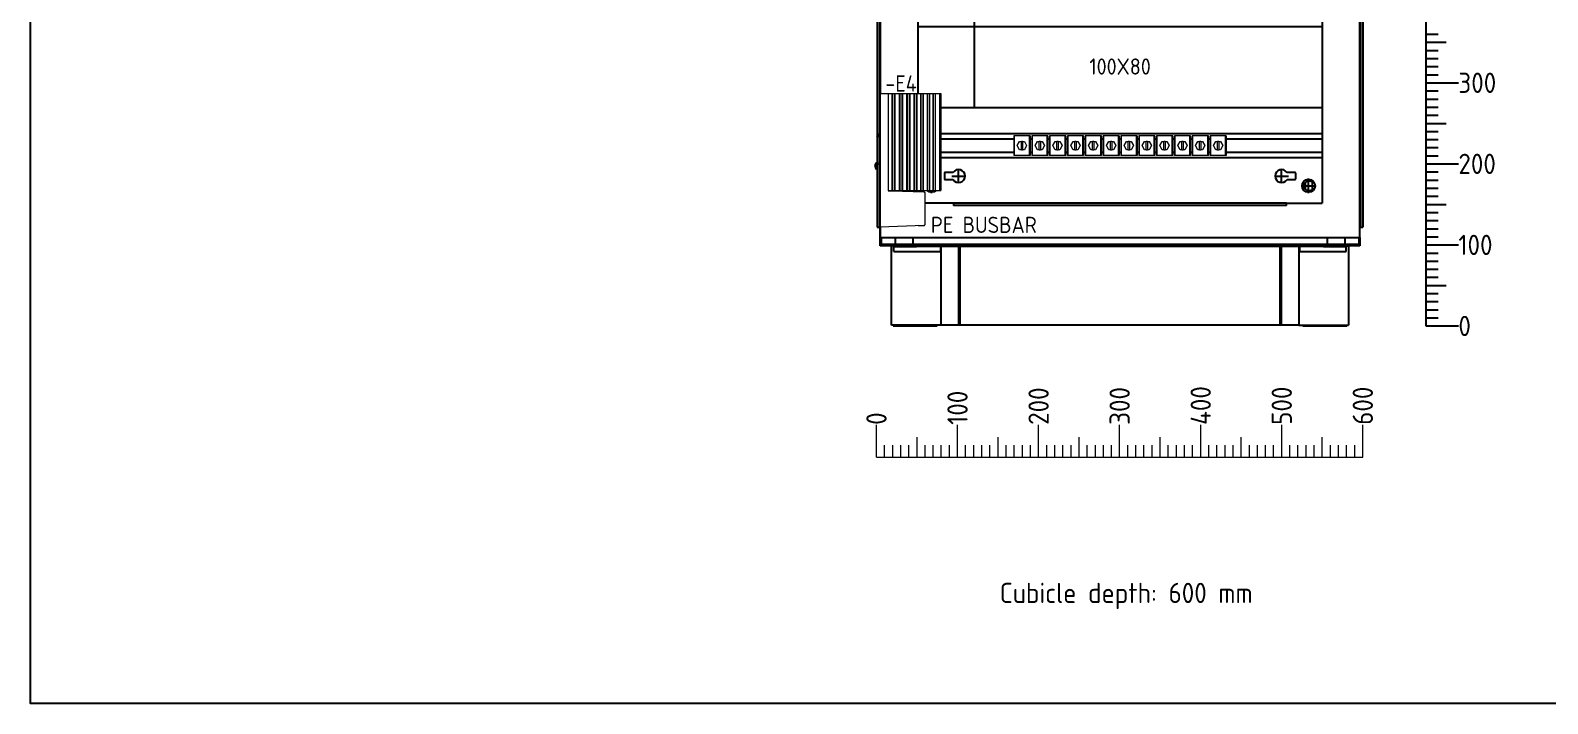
# Model space of a CAD drawing. Header units: millimetres. Extents: x 41350 to 54029, y 25852 to 34717.
# Drawn here: x 45740 to 47611, y 31300 to 32131 of the extents above; entities that cross this region are included whole.
import ezdxf
from ezdxf.enums import TextEntityAlignment as Align

# ---------------------------------------------------------------- set-up
doc = ezdxf.new("R2010")
doc.units = ezdxf.units.MM
doc.set_wipeout_variables(frame=1)
doc.layers.add('! NO PLOT !', color=7, linetype='Continuous', true_color=0xff75dd, plot=False)
doc.layers.add('000-PI-Oprema', color=30, linetype='Continuous', lineweight=5)
for name, color, linetype in [('000-PI-ORMAR', 2, 'Continuous'), ('000-PI_TEXT', 7, 'Continuous'), ('002-PI-Kabelska kanalica', 150, 'Continuous'), ('004-PI-DIN Šina', 3, 'Continuous'), ('AUT_TEXT', 7, 'Continuous')]:
    doc.layers.add(name, color=color, linetype=linetype)
doc.styles.add('PI0', font='isocpeur.ttf', dxfattribs={"width": 0.9})
doc.styles.get("Standard").update_dxf_attribs({"font": 'arial.ttf'})
doc.dimstyles.new('ISO-25-lb', dxfattribs={"dimtxt": 8, "dimasz": 8, "dimexe": 1.25, "dimexo": 0.625, "dimtad": 1, "dimtxsty": 'Standard', "dimcen": 5, "dimadec": 0, "dimazin": 0, "dimtfac": 1, "dimtmove": 0, "dimatfit": 3, "dimfxl": 1, "dimarcsym": 0})

# ---------------------------------------------------------------- blocks, each defined once
blk = doc.blocks.new('SKALA_2100')
for p, q in [((6091.9, 11575.4), (6091.9, 11035.4)), ((6091.9, 11395.4), (6106.9, 11395.4)), ((6091.9, 11385.4), (6116.9, 11385.4)), ((6091.9, 11375.4), (6106.9, 11375.4)), ((6091.9, 11365.4), (6106.9, 11365.4)), ((6091.9, 11355.4), (6106.9, 11355.4)), ((6091.9, 11345.4), (6106.9, 11345.4)), ((6091.9, 11335.4), (6131.9, 11335.4)), ((6091.9, 11325.4), (6106.9, 11325.4)), ((6091.9, 11315.4), (6106.9, 11315.4)), ((6091.9, 11305.4), (6106.9, 11305.4)), ((6091.9, 11295.4), (6106.9, 11295.4)), ((6091.9, 11285.4), (6116.9, 11285.4)), ((6091.9, 11275.4), (6106.9, 11275.4)), ((6091.9, 11265.4), (6106.9, 11265.4)), ((6091.9, 11255.4), (6106.9, 11255.4)), ((6091.9, 11245.4), (6106.9, 11245.4)), ((6091.9, 11235.4), (6131.9, 11235.4)), ((6091.9, 11235.4), (6131.9, 11235.4)), ((6091.9, 11235.4), (6131.9, 11235.4)), ((6091.9, 11235.4), (6131.9, 11235.4)), ((6091.9, 11235.4), (6131.9, 11235.4)), ((6091.9, 11235.4), (6131.9, 11235.4)), ((6091.9, 11235.4), (6131.9, 11235.4)), ((6091.9, 11235.4), (6131.9, 11235.4)), ((6091.9, 11225.4), (6106.9, 11225.4)), ((6091.9, 11215.4), (6106.9, 11215.4)), ((6091.9, 11205.4), (6106.9, 11205.4)), ((6091.9, 11195.4), (6106.9, 11195.4)), ((6091.9, 11185.4), (6116.9, 11185.4)), ((6091.9, 11175.4), (6106.9, 11175.4)), ((6091.9, 11165.4), (6106.9, 11165.4)), ((6091.9, 11155.4), (6106.9, 11155.4)), ((6091.9, 11145.4), (6106.9, 11145.4)), ((6091.9, 11135.4), (6131.9, 11135.4)), ((6091.9, 11125.4), (6106.9, 11125.4)), ((6091.9, 11115.4), (6106.9, 11115.4)), ((6091.9, 11105.4), (6106.9, 11105.4)), ((6091.9, 11095.4), (6106.9, 11095.4)), ((6091.9, 11085.4), (6116.9, 11085.4)), ((6091.9, 11075.4), (6106.9, 11075.4)), ((6091.9, 11065.4), (6106.9, 11065.4)), ((6091.9, 11055.4), (6106.9, 11055.4)), ((6091.9, 11045.4), (6106.9, 11045.4)), ((6091.9, 11035.4), (6131.9, 11035.4))]:
    blk.add_line(p, q)
at = {"style": 'PI0', "width": 0.9}
for s, p in [('300', (6131.9, 11335.4)), ('200', (6131.9, 11235.4)), ('100', (6131.9, 11135.4)), ('0', (6131.9, 11035.4))]:
    blk.add_text(s, height=25, dxfattribs=at).set_placement(p, align=Align.MIDDLE_LEFT)
blk = doc.blocks.new('A$C22301F42')
at = {"color": 7}
for p, q in [((0, 0), (0, 40)), ((100, 0), (100, 40)), ((200, 0), (200, 40)), ((200, 0), (200, 40)), ((200, 0), (200, 40)), ((200, 0), (200, 40)), ((200, 0), (200, 40)), ((200, 0), (200, 40)), ((200, 0), (200, 40)), ((200, 0), (200, 40)), ((300, 0), (300, 40)), ((400, 0), (400, 40)), ((400, 0), (400, 40)), ((400, 0), (400, 40)), ((400, 0), (400, 40)), ((400, 0), (400, 40)), ((400, 0), (400, 40)), ((400, 0), (400, 40)), ((500, 0), (500, 40)), ((600, 0), (600, 40)), ((600, 0), (600, 40)), ((600, 0), (600, 40)), ((600, 0), (600, 40)), ((600, 0), (600, 40)), ((600, 0), (600, 40)), ((50, 0), (50, 25)), ((150, 0), (150, 25)), ((250, 0), (250, 25)), ((350, 0), (350, 25)), ((450, 0), (450, 25)), ((550, 0), (550, 25)), ((0, 0), (600, 0)), ((10, 0), (10, 15)), ((20, 0), (20, 15)), ((30, 0), (30, 15)), ((40, 0), (40, 15)), ((60, 0), (60, 15)), ((70, 0), (70, 15)), ((80, 0), (80, 15)), ((90, 0), (90, 15)), ((110, 0), (110, 15)), ((120, 0), (120, 15)), ((130, 0), (130, 15)), ((140, 0), (140, 15)), ((160, 0), (160, 15)), ((170, 0), (170, 15)), ((180, 0), (180, 15)), ((190, 0), (190, 15)), ((210, 0), (210, 15)), ((220, 0), (220, 15)), ((230, 0), (230, 15)), ((240, 0), (240, 15)), ((260, 0), (260, 15)), ((270, 0), (270, 15)), ((280, 0), (280, 15)), ((290, 0), (290, 15)), ((310, 0), (310, 15)), ((320, 0), (320, 15)), ((330, 0), (330, 15)), ((340, 0), (340, 15)), ((360, 0), (360, 15)), ((370, 0), (370, 15)), ((380, 0), (380, 15)), ((390, 0), (390, 15)), ((410, 0), (410, 15)), ((420, 0), (420, 15)), ((430, 0), (430, 15)), ((440, 0), (440, 15)), ((460, 0), (460, 15)), ((470, 0), (470, 15)), ((480, 0), (480, 15)), ((490, 0), (490, 15)), ((510, 0), (510, 15)), ((520, 0), (520, 15)), ((530, 0), (530, 15)), ((540, 0), (540, 15)), ((560, 0), (560, 15)), ((570, 0), (570, 15)), ((580, 0), (580, 15)), ((590, 0), (590, 15))]:
    blk.add_line(p, q, dxfattribs=at)
at = {"color": 7, "style": 'PI0', "width": 0.9}
for s, p in [('100', (100, 40)), ('200', (200, 40)), ('300', (300, 40)), ('400', (400, 40)), ('500', (500, 40)), ('600', (600, 40)), ('0', (0, 40))]:
    blk.add_text(s, height=25, rotation=90, dxfattribs=at).set_placement(p, align=Align.MIDDLE_LEFT)
blk = doc.blocks.new('8640003')
at = {"layer": '000-PI-ORMAR'}
for p, q in [((-3796.1, -306.8), (-3879.1, -306.8)), ((-3879.1, -404.8), (-3879.1, -306.8)), ((-3876.1, -305.8), (-3876.1, -306.8)), ((-3802.6, -305.8), (-3876.1, -305.8)), ((-3802.6, -305.8), (-3802.6, -306.8)), ((-3198.1, -306.8), (-3796.1, -306.8)), ((-3796.1, -404.8), (-3796.1, -306.8)), ((-3766.6, -404.8), (-3766.6, -306.8)), ((-3764.6, -308.8), (-3766.6, -308.8)), ((-3764.6, -306.8), (-3764.6, -404.8)), ((-3229.6, -404.8), (-3229.6, -306.8)), ((-3229.6, -308.8), (-3227.6, -308.8)), ((-3227.6, -306.8), (-3227.6, -404.8)), ((-3198.1, -306.8), (-3115.1, -306.8)), ((-3198.1, -306.8), (-3198.1, -404.8)), ((-3191.6, -305.8), (-3163.6, -305.8)), ((-3191.6, -305.8), (-3191.6, -306.8)), ((-3163.6, -305.8), (-3141.7, -305.8)), ((-3118.1, -305.8), (-3141.7, -305.8)), ((-3118.1, -306.8), (-3118.1, -305.8)), ((-3115.1, -306.8), (-3115.1, -404.8)), ((-3796.1, -404.8), (-3879.1, -404.8)), ((-3876.1, -404.8), (-3876.1, -405.8)), ((-3876.1, -405.8), (-3802.6, -405.8)), ((-3864.6, -404.8), (-3864.6, -405.8)), ((-3802.6, -404.8), (-3802.6, -405.8)), ((-3198.1, -404.8), (-3796.1, -404.8)), ((-3764.6, -402.8), (-3766.6, -402.8)), ((-3229.6, -402.8), (-3227.6, -402.8)), ((-3198.1, -404.8), (-3115.1, -404.8)), ((-3191.6, -404.8), (-3191.6, -405.8)), ((-3191.6, -405.8), (-3118.1, -405.8)), ((-3118.1, -404.8), (-3118.1, -405.8))]:
    blk.add_line(p, q, dxfattribs=at)
blk = doc.blocks.new('8606.000_back')
at = {"layer": '! NO PLOT !'}
for p, q in [((47660.6, 36652.7), (47678.4, 36652.7)), ((47669.5, 36643.7), (47669.5, 36661.6)), ((48125.6, 36652.7), (48143.4, 36652.7)), ((48134.5, 36643.7), (48134.5, 36661.6))]:
    blk.add_line(p, q, dxfattribs=at)
at = {"layer": '000-PI-ORMAR'}
for p, q in [((47606, 38573.2), (47606, 36588.7)), ((48198, 36588.7), (48198, 38573.2)), ((47602.5, 38552.7), (47602.5, 36601.7)), ((47605.2, 38552.7), (47605.2, 36601.7)), ((47606, 36601.7), (47606, 38552.5)), ((48198.8, 38552.7), (48198.8, 36601.7)), ((48201.5, 38552.7), (48201.5, 36601.7)), ((47602.5, 36601.7), (47606, 36601.7)), ((47606, 36578.7), (47606, 36601.7)), ((48198, 36601.7), (48201.5, 36601.7)), ((47606, 36588.7), (48198, 36588.7)), ((47624.5, 36578.7), (47606, 36578.7)), ((47607.5, 36580.2), (47607.5, 36588.7)), ((47624.5, 36580.2), (47607.5, 36580.2)), ((47623.1, 36577.7), (47624.5, 36577.7)), ((47623.1, 36571.7), (47623.1, 36577.7)), ((47624.5, 36588.7), (47624.5, 36577.7)), ((48179.5, 36580.2), (47624.5, 36580.2)), ((48179.5, 36578.7), (47624.5, 36578.7)), ((47624.5, 36577.7), (47628.8, 36577.7)), ((47628.8, 36577.7), (47650.9, 36577.7)), ((47646.5, 36588.7), (47646.5, 36577.7)), ((48153.1, 36577.7), (47650.9, 36577.7)), ((47680.7, 36571.7), (47680.7, 36577.7)), ((48123.3, 36577.7), (48123.3, 36571.7)), ((48153.1, 36577.7), (48175.3, 36577.7)), ((48157.5, 36588.7), (48157.5, 36577.7)), ((48175.3, 36577.7), (48179.5, 36577.7)), ((48179.5, 36588.7), (48179.5, 36577.7)), ((48196.5, 36580.2), (48179.5, 36580.2)), ((48198, 36578.7), (48179.5, 36578.7)), ((48179.5, 36577.7), (48181, 36577.7)), ((48181, 36571.7), (48181, 36577.7)), ((48196.5, 36588.7), (48196.5, 36580.2)), ((48198, 36588.7), (48198, 36578.7)), ((47623.1, 36571.7), (47680.7, 36571.7)), ((48123.3, 36571.7), (48181, 36571.7))]:
    blk.add_line(p, q, dxfattribs=at)
at = {"layer": '000-PI-ORMAR', "xscale": 0.7382198952879581}
blk.add_blockref('8640003', (50483.6, 36885.5), dxfattribs=at)
blk = doc.blocks.new('8606.000_montažna')
at = {"layer": '! NO PLOT !'}
for p, q in [((50695.4, 38431.9), (50695.4, 38423.9)), ((50700.4, 38419.5), (50700.4, 38436.3)), ((50704.4, 38423.9), (50704.4, 38431.9)), ((50706.4, 38433.2), (50706.4, 38422.6)), ((51159.4, 38433.2), (51159.4, 38422.6)), ((51161.4, 38431.9), (51161.4, 38423.9)), ((51165.4, 38419.5), (51165.4, 38436.3)), ((51170.4, 38423.9), (51170.4, 38431.9)), ((50692, 38427.9), (50708.8, 38427.9)), ((50716.2, 38419.1), (50716.2, 38412.7)), ((50726.9, 38420.1), (50717.2, 38420.1)), ((50717.2, 38411.7), (50726.9, 38411.7)), ((50725.3, 38415.9), (50742.1, 38415.9)), ((50733.7, 38407.5), (50733.7, 38424.3)), ((51123.7, 38415.9), (51140.5, 38415.9)), ((51132.1, 38407.5), (51132.1, 38424.3)), ((51148.6, 38420.1), (51138.9, 38420.1)), ((51138.9, 38411.7), (51148.6, 38411.7)), ((51149.6, 38412.7), (51149.6, 38419.1)), ((51157, 38427.9), (51173.8, 38427.9)), ((50716.2, 36596.1), (50716.2, 36589.7)), ((50726.9, 36597.1), (50717.2, 36597.1)), ((50733.7, 36584.5), (50733.7, 36601.3)), ((51132.1, 36584.5), (51132.1, 36601.3)), ((51148.6, 36597.1), (51138.9, 36597.1)), ((51149.6, 36589.7), (51149.6, 36596.1)), ((50692, 36580.9), (50708.8, 36580.9)), ((50695.4, 36584.9), (50695.4, 36576.9)), ((50700.4, 36572.5), (50700.4, 36589.3)), ((50704.4, 36576.9), (50704.4, 36584.9)), ((50706.4, 36586.2), (50706.4, 36575.6)), ((50717.2, 36588.7), (50726.9, 36588.7)), ((50725.3, 36592.9), (50742.1, 36592.9)), ((51123.7, 36592.9), (51140.5, 36592.9)), ((51138.9, 36588.7), (51148.6, 36588.7)), ((51157, 36580.9), (51173.8, 36580.9)), ((51159.4, 36586.2), (51159.4, 36575.6)), ((51161.4, 36584.9), (51161.4, 36576.9)), ((51165.4, 36572.5), (51165.4, 36589.3)), ((51170.4, 36576.9), (51170.4, 36584.9))]:
    blk.add_line(p, q, dxfattribs=at)
for centre in [(50700.4, 38427.9), (51165.4, 38427.9), (50700.4, 36580.9), (51165.4, 36580.9)]:
    blk.add_circle(centre, 8, dxfattribs=at)
for centre, radius, start, end in [((50699.9, 38427.9), 6, 41.4096, 138.5904), ((51165.9, 38427.9), 6, 41.4096, 138.5904), ((50699.9, 38427.9), 6, 221.4096, 318.5904), ((50717.2, 38419.1), 1, 90, 180), ((50717.2, 38412.7), 1, 180, 270), ((50733.7, 38415.9), 8, 211.6682, 148.3318), ((51132.1, 38415.9), 8, 31.6682, 328.3318), ((51148.6, 38419.1), 1, 0, 90), ((51148.6, 38412.7), 1, 270, 0), ((51165.9, 38427.9), 6, 221.4096, 318.5904), ((50717.2, 36596.1), 1, 90, 180), ((50733.7, 36592.9), 8, 211.6682, 148.3318), ((51132.1, 36592.9), 8, 31.6682, 328.3318), ((51148.6, 36596.1), 1, 0, 90), ((50699.9, 36580.9), 6, 41.4096, 138.5904), ((50717.2, 36589.7), 1, 180, 270), ((51148.6, 36589.7), 1, 270, 0), ((51165.9, 36580.9), 6, 41.4096, 138.5904), ((50699.9, 36580.9), 6, 221.4096, 318.5904), ((51165.9, 36580.9), 6, 221.4096, 318.5904)]:
    blk.add_arc(centre, radius, start, end, dxfattribs=at)
at = {"layer": '000-PI-ORMAR'}
for p, q in [((50683.4, 38449.4), (50727.4, 38449.4)), ((50683.4, 38449.4), (50683.4, 36559.4)), ((50727.4, 38452.4), (50727.4, 38449.4)), ((51138.4, 38452.4), (50727.4, 38452.4)), ((51138.4, 38449.4), (50727.4, 38449.4)), ((51138.4, 38449.4), (51138.4, 38452.4)), ((51182.4, 38449.4), (51138.4, 38449.4)), ((51182.4, 38449.4), (51182.4, 36559.4)), ((50727.4, 36559.4), (50683.4, 36559.4)), ((51138.4, 36559.4), (50727.4, 36559.4)), ((50727.4, 36559.4), (50727.4, 36556.4)), ((51138.4, 36559.4), (51182.4, 36559.4)), ((51138.4, 36556.4), (51138.4, 36559.4)), ((51138.4, 36556.4), (50727.4, 36556.4))]:
    blk.add_line(p, q, dxfattribs=at)
blk = doc.blocks.new('*U270')
at = {"layer": '002-PI-Kabelska kanalica'}
for p, q in [((-20, 399), (80, 399)), ((-20, -100), (-20, 399)), ((80, -100), (80, 399)), ((-20, -100), (80, -100))]:
    blk.add_line(p, q, dxfattribs=at)
blk = doc.blocks.new('*U262')
at = {"layer": '004-PI-DIN Šina', "ltscale": 0.25}
for p, q in [((0, 15), (499, 15)), ((0, -15), (0, 15)), ((499, 8), (0, 8)), ((499, 15), (499, -15)), ((0, -8), (499, -8)), ((499, -15), (0, -15))]:
    blk.add_line(p, q, dxfattribs=at)
blk = doc.blocks.new('3240252_WCC_14-select__2', base_point=(55.7, 813.9))
at = {"layer": '000-PI-Oprema'}
for p, q in [((55.7, 837.9), (55.7, 813.9)), ((56.5, 837.9), (55.7, 837.9)), ((74.8, 837.9), (56.5, 837.9)), ((56.5, 813.9), (56.5, 837.9)), ((59.9, 825.9), (62.8, 830.9)), ((62.8, 820.9), (59.9, 825.9)), ((62.8, 830.9), (64.9, 830.9)), ((64.9, 820.9), (64.9, 830.9)), ((66.5, 830.9), (64.9, 830.9)), ((66.5, 830.9), (68.6, 830.9)), ((66.5, 830.9), (66.5, 820.9)), ((68.6, 830.9), (71.4, 825.9)), ((71.4, 825.9), (68.6, 820.9)), ((75.7, 837.9), (74.8, 837.9)), ((74.8, 813.9), (74.8, 837.9)), ((75.7, 837.9), (75.7, 813.9)), ((56.5, 813.9), (55.7, 813.9)), ((74.8, 813.9), (56.5, 813.9)), ((64.9, 820.9), (62.8, 820.9)), ((64.9, 820.9), (66.5, 820.9)), ((68.6, 820.9), (66.5, 820.9)), ((75.7, 813.9), (74.8, 813.9))]:
    blk.add_line(p, q, dxfattribs=at)
blk = doc.blocks.new('Drfsicht1', base_point=(65.7, 825.9))
blk.add_wipeout([(55.7, 837.9), (75.7, 837.9), (75.7, 813.9), (55.7, 813.9)])
at = {"layer": '000-PI-Oprema'}
blk.add_blockref('3240252_WCC_14-select__2', (55.7, 813.9), dxfattribs=at)
blk = doc.blocks.new('Uvodnica_ WCC14')
at = {"layer": '000-PI-Oprema'}
blk.add_blockref('Drfsicht1', (0, 0), dxfattribs=at)
blk = doc.blocks.new('*D289')
at = {"layer": '! NO PLOT !', "color": 0, "linetype": 'Continuous', "lineweight": -2, "ltscale": 0.25, "transparency": 16777216}
for p, q in [((46833.8, 32035.5), (46826.8, 32035.5)), ((46828, 32027.5), (46828, 31925.5)), ((46833.8, 31917.5), (46826.8, 31917.5))]:
    blk.add_line(p, q, dxfattribs=at)
at = {"layer": '! NO PLOT !', "color": 0, "ltscale": 0.25, "transparency": 16777216}
for points in [[(46826.7, 32027.5), (46829.4, 32027.5), (46828, 32035.5)], [(46826.7, 31925.5), (46829.4, 31925.5), (46828, 31917.5)]]:
    blk.add_solid(points, dxfattribs=at)
at = {"layer": 'Defpoints', "color": 0, "ltscale": 0.25, "transparency": 16777216}
for p in [(46834.4, 32035.5), (46828, 31917.5), (46834.4, 31917.5)]:
    blk.add_point(p, dxfattribs=at)
at = {"layer": '! NO PLOT !', "color": 0, "ltscale": 0.25, "transparency": 16777216, "insert": (46823.3, 31976.5), "char_height": 8, "attachment_point": 5, "rotation": 90}
blk.add_mtext('118', dxfattribs=at)
blk = doc.blocks.new('SK 3105360')
blk.add_wipeout([(-32.4, 69), (-22.4, 68.7), (-22.4, 69), (42.6, 69), (42.6, -51), (-22.4, -51), (-22.4, -51.2), (-17.9, -51.2), (1.8, -51.8), (21.6, -52.5), (21.7, -52.6), (21.8, -52.6), (22, -52.6), (22.1, -52.7), (22.3, -52.8), (22.4, -53.1), (22.5, -53.4), (22.5, -93.2), (22.4, -93.6), (22.3, -93.8), (22.1, -94), (21.8, -94.1), (21.6, -94.1), (14.4, -94.4), (-32.4, -96)]).dxf.layer = '000-PI-Oprema'
at = {"layer": '000-PI-Oprema'}
for p, q in [((-32.4, 69), (-32.4, -96)), ((-32.4, 69), (-22.4, 68.7)), ((-22.4, 69), (-22.4, -51.2)), ((-22.4, 69), (42.6, 69)), ((-18.1, 69), (-18.1, -51)), ((-17.7, 69), (-17.7, -51)), ((-15.2, 69), (-15.2, -51)), ((-14.4, 69), (-14.4, -51)), ((-9, 69), (-9, -51)), ((-8.2, 69), (-8.2, -51)), ((-5.7, 69), (-5.7, -51)), ((-4.9, 69), (-4.9, -51)), ((0, 69), (0, -51)), ((0.8, 69), (0.8, -51)), ((3.3, 69), (3.3, -51)), ((4.1, 69), (4.1, -51)), ((9, 69), (9, -51)), ((9.8, 69), (9.8, -51)), ((12.3, 69), (12.3, -51)), ((13, 69), (13, -51)), ((17.2, 69), (17.2, -51)), ((17.8, 69), (17.8, -51)), ((20.3, 69), (20.3, -51)), ((20.8, 69), (20.8, -51)), ((25.4, 69), (25.4, -51)), ((25.8, 69), (25.8, -51)), ((28.3, 69), (28.3, -51)), ((28.6, 69), (28.6, -51)), ((32.6, 69), (32.6, -51)), ((32.8, 69), (32.8, -51)), ((35.3, 69), (35.3, -51)), ((35.4, 69), (35.4, -51)), ((40.8, 69), (40.8, -51)), ((42.6, 69), (42.6, -51)), ((-36.4, 15.3), (-34.4, 18.7)), ((-35.6, 14.8), (-36.4, 15.3)), ((-33.6, 18.2), (-35.6, 14.8)), ((-32.6, -17.3), (-32.6, 18)), ((-33.9, -18.6), (-35.1, -17.9)), ((-34.6, -17), (-33.4, -17.7)), ((-37.2, -25.2), (-39, -20.6)), ((-38, -20.3), (-36.3, -24.9)), ((-36.3, -24.9), (-37.2, -25.2)), ((-22.4, -51), (42.6, -51)), ((-22.4, -51.2), (-17.9, -51.2)), ((-17.9, -51), (-17.9, -51.2)), ((-17.9, -51.2), (21.6, -52.5)), ((22.6, -53.5), (22.6, -93.1)), ((22.7, -53.8), (22.7, -93.4)), ((21.6, -94.1), (-32.4, -96)), ((18.4, -94.5), (14.4, -94.4)), ((21.7, -94.4), (18.4, -94.5))]:
    blk.add_line(p, q, dxfattribs=at)
for points in [[(22.1, -52.7), (22, -52.6), (21.9, -52.6), (21.8, -52.6), (21.7, -52.6), (21.7, -52.5), (21.6, -52.5)], [(22.6, -53.5), (22.6, -53.5), (22.5, -53.4), (22.4, -53.1), (22.3, -52.8), (22.1, -52.7)], [(22.1, -94), (22.3, -93.8), (22.4, -93.6), (22.5, -93.2), (22.6, -93.1), (22.6, -93.1)], [(21.6, -94.1), (21.7, -94.1), (21.8, -94.1), (21.8, -94.1), (21.9, -94), (22, -94), (22.1, -94)]]:
    blk.add_lwpolyline(points, dxfattribs=at)
for centre, radius, start, end in [((-33.1, 18), 1.5, 62.1819, 150.0034), ((-33.1, 18), 0.5, 0, 150.0034), ((-182.6, 10), 150, 0, 3.2199), ((-36.1, -19.6), 3, 59.9965, 200.491), ((-36.1, -19.6), 2, 59.9965, 200.491), ((-33.1, -17.3), 1.5, 239.9965, 297.8181), ((-33.1, -17.3), 0.5, 239.9965, 360), ((21.7, -53.8), 1, 0, 28.2497), ((21.7, -93.4), 1, 272, 0)]:
    blk.add_arc(centre, radius, start, end, dxfattribs=at)

msp = doc.modelspace()

# ---------------------------------------------------------------- linework, layer by layer
at = {"layer": '! NO PLOT !', "ltscale": 0.25}
msp.add_line((46903.897, 33175.528), (46903.897, 32035.528), dxfattribs=at)
msp.add_lwpolyline([(47889.511, 31300.028), (45739.511, 31300.028), (45739.511, 34170.028), (49639.511, 34170.028), (49639.511, 32285.028), (47889.511, 32285.028), (47889.511, 31300.028)], dxfattribs=at)

# ---------------------------------------------------------------- block references
msp.add_blockref('SKALA_2100', (41369.408, 20730.643))
at = {"rotation": 270}
msp.add_blockref('*U270', (46934.397, 32115.528), dxfattribs=at)
at = {"layer": '000-PI-Oprema'}
for name, p in [('8606.000_back', (-818.121, -4713.642)), ('8606.000_montažna', (-3848.998, -4641.89)), ('*U262', (46834.397, 31988.528))]:
    msp.add_blockref(name, p, dxfattribs=at)
at = {"layer": '000-PI-Oprema', "ltscale": 0.25}
msp.add_blockref('A$C22301F42', (46783.397, 31604.028), dxfattribs=at)

# ---------------------------------------------------------------- texts
at = {"insert": (47083.897, 32086.13), "char_height": 20, "width": 16.78721, "attachment_point": 5, "style": 'PI0'}
msp.add_mtext('100X{\\fISOCPEUR|b0|i0|c238|p34;8}0', dxfattribs=at)
at = {"layer": '000-PI_TEXT', "style": 'PI0', "width": 0.9}
msp.add_text('PE BUSBAR', height=20, dxfattribs=at).set_placement((46915.829, 31890.805), align=Align.MIDDLE)
at = {"layer": 'AUT_TEXT', "style": 'PI0', "width": 0.9}
msp.add_text('Cubicle depth: 600 mm', height=25, dxfattribs=at).set_placement((47091.422, 31432.9), align=Align.MIDDLE)

# ---------------------------------------------------------------- dimensions: what is measured, and where the dimension line sits
at = {"layer": '! NO PLOT !', "ltscale": 0.25}
dim = msp.add_linear_dim(base=(46828.025, 31917.528), p1=(46834.397, 32035.528), p2=(46834.397, 31917.528), angle=90, dimstyle='ISO-25-lb', dxfattribs=at)
dim.commit()
dim.dimension.update_dxf_attribs({"geometry": '*D289', "text_midpoint": (46823.316, 31976.528)})

# ---------------------------------------------------------------- next in the draw order: block references
at = {"layer": '! NO PLOT !'}
msp.add_blockref('SK 3105360', (46820.357, 31984.028), dxfattribs=at)
at = {"layer": '000-PI-Oprema'}
msp.add_blockref('Drfsicht1', (47204.897, 31988.528), dxfattribs=at)

# ---------------------------------------------------------------- next in the draw order: block references
msp.add_blockref('Drfsicht1', (47182.897, 31988.528), dxfattribs=at)

# ---------------------------------------------------------------- next in the draw order: texts
at = {"layer": '000-PI_TEXT', "style": 'PI0', "width": 0.9}
msp.add_text('-E4', height=20, dxfattribs=at).set_placement((46813.67, 32065.257), align=Align.MIDDLE)

# ---------------------------------------------------------------- next in the draw order: block references
at = {"layer": '000-PI-Oprema'}
msp.add_blockref('Drfsicht1', (47160.897, 31988.528), dxfattribs=at)

# ---------------------------------------------------------------- next in the draw order: block references
msp.add_blockref('Drfsicht1', (47138.897, 31988.528), dxfattribs=at)

# ---------------------------------------------------------------- next in the draw order: block references
msp.add_blockref('Drfsicht1', (47116.897, 31988.528), dxfattribs=at)

# ---------------------------------------------------------------- next in the draw order: block references
msp.add_blockref('Drfsicht1', (47094.897, 31988.528), dxfattribs=at)

# ---------------------------------------------------------------- next in the draw order: block references
msp.add_blockref('Drfsicht1', (47072.897, 31988.528), dxfattribs=at)

# ---------------------------------------------------------------- next in the draw order: block references
msp.add_blockref('Drfsicht1', (47050.897, 31988.528), dxfattribs=at)

# ---------------------------------------------------------------- next in the draw order: block references
msp.add_blockref('Drfsicht1', (47028.897, 31988.528), dxfattribs=at)

# ---------------------------------------------------------------- next in the draw order: block references
msp.add_blockref('Drfsicht1', (47006.897, 31988.528), dxfattribs=at)

# ---------------------------------------------------------------- next in the draw order: block references
msp.add_blockref('Drfsicht1', (46984.897, 31988.528), dxfattribs=at)

# ---------------------------------------------------------------- next in the draw order: block references
msp.add_blockref('Uvodnica_ WCC14', (46962.897, 31988.528), dxfattribs=at)

doc.saveas('drawing.dxf')
